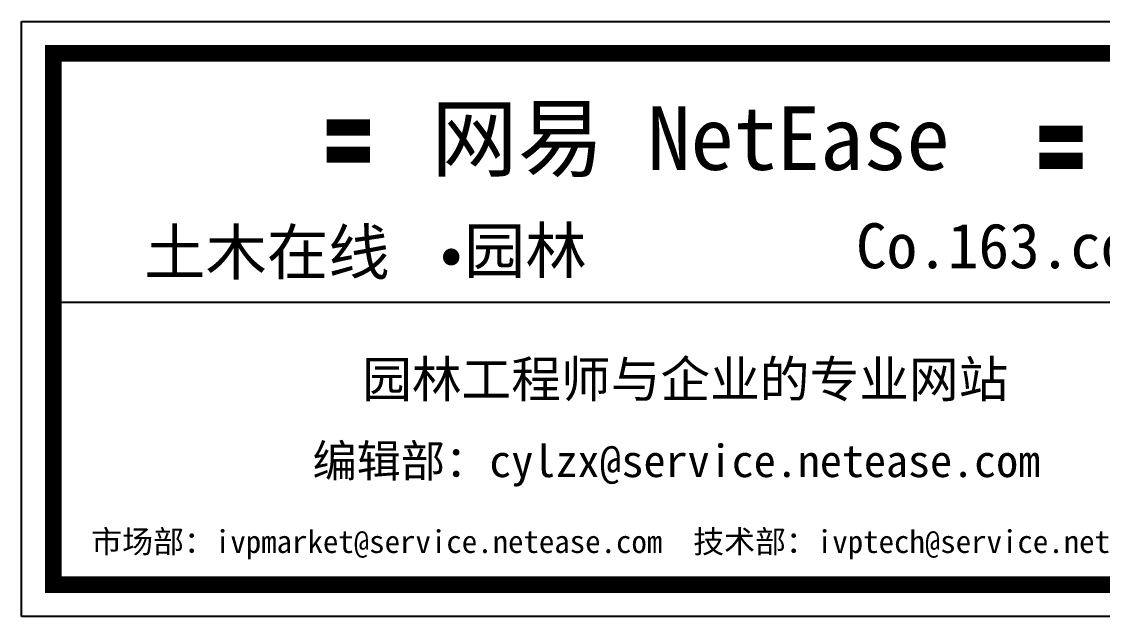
# Model space of a CAD drawing. Extents: x 1035948 to 1665131, y -158296 to 142149.
# Drawn here: x 1080929 to 1189885, y 82200 to 142149 of the extents above; entities that cross this region are included whole.
import ezdxf

# ---------------------------------------------------------------- set-up
doc = ezdxf.new("R2010")
doc.units = 0
doc.header["$LTSCALE"] = 200
doc.header["$MEASUREMENT"] = 0
doc.layers.get('0').update_dxf_attribs({"linetype": 'CONTINUOUS'})
doc.layers.add('COLUMN', color=7, linetype='CONTINUOUS')
doc.styles.add('163', font='SimSun.ttf', dxfattribs={"width": 0.99})

# ---------------------------------------------------------------- blocks, each defined once
blk = doc.blocks.new('园林站图块')
at = {"color": 7}
for p, q in [((371263, 1315), (371263, 8809)), ((371263, 8809), (388040, 8809)), ((371668, 5274), (387634, 5274)), ((388040, 1315), (371263, 1315))]:
    blk.add_line(p, q, dxfattribs=at)
at = {"color": 7, "const_width": 210}
blk.add_lwpolyline([(371661, 1713), (371661, 8411), (387642, 8411), (387642, 1713), (371661, 1713)], dxfattribs=at)
at = {"color": 3, "style": '163'}
for s, height, p in [('网易 NetEase', 800, (376422, 6940)), ('〓', 500, (375038, 7044)), ('〓', 500, (384020, 6966)), ('园林', 567, (376837, 5640)), ('Co.163.com', 567, (381778, 5701)), ('园林工程师与企业的专业网站', 459.27, (375554, 4074)), ('编辑部：cylzx@service.netease.com', 408.24, (374929, 3070)), ('市场部：ivpmarket@service.netease.com  技术部：ivptech@service.netease.com', 285.77, (372140, 2114))]:
    blk.add_text(s, height=height, dxfattribs=at).set_placement(p)
at = {"color": 1, "style": '163'}
blk.add_text('土木在线', height=567, dxfattribs=at).set_placement((372807, 5620))
at = {"color": 7, "style": '163'}
blk.add_text('.', height=1134, dxfattribs=at).set_placement((376291, 5755))

msp = doc.modelspace()

# ---------------------------------------------------------------- block references
at = {"layer": 'COLUMN', "xscale": 8, "yscale": 8, "zscale": 8}
msp.add_blockref('园林站图块', (-1889175.36049, 71680.74133), dxfattribs=at)

doc.saveas('drawing.dxf')
